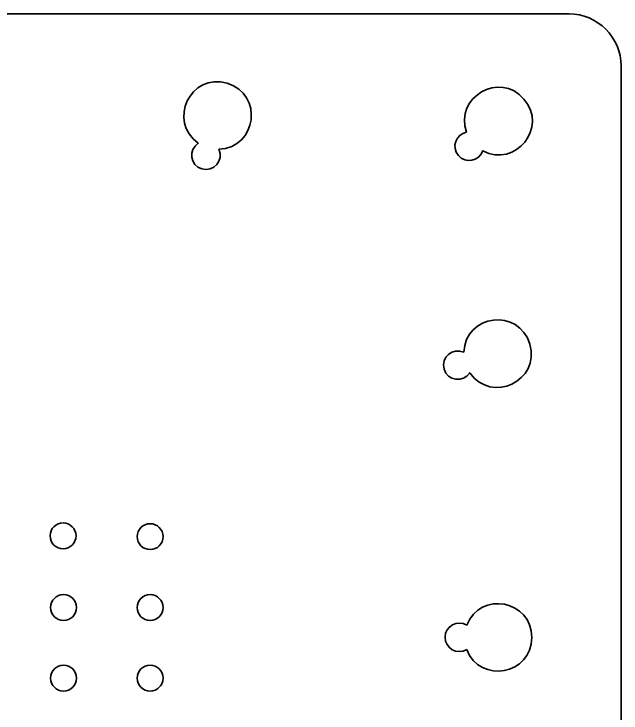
# Model space of a CAD drawing. Header units: millimetres. Extents: x -142 to 80, y -99 to 99.
# Drawn here: x -113.45 to -90.03, y 52.39 to 79.36 of the extents above; entities that cross this region are included whole.
import ezdxf

# ---------------------------------------------------------------- set-up
doc = ezdxf.new("R2010")
doc.units = ezdxf.units.MM
doc.header["$MEASUREMENT"] = 0
doc.layers.add('Default', color=7, linetype='Continuous')
doc.layers.add('Layer 1', color=7, linetype='Continuous')

msp = doc.modelspace()

# ---------------------------------------------------------------- linework, layer by layer
at = {"layer": 'Default', "color": 5, "lineweight": 35}
for points in [[(-92.0285, 79.3601), (-92.0285, 79.3601), (-140.4711, 79.3601), (-140.4711, 79.3601)], [(-90.0285, 33.4796), (-90.0285, 33.4796), (-90.0285, 77.3602), (-90.0285, 77.3602)]]:
    msp.add_open_spline(points, degree=3, dxfattribs=at)
msp.add_open_spline([(-90.0285, 77.3602), (-90.0285, 77.8905), (-90.2392, 78.3992), (-90.6143, 78.7743), (-90.6143, 78.7743), (-90.9894, 79.1494), (-91.4981, 79.3601), (-92.0285, 79.3601)], degree=3, knots=[0, 0, 0, 0, 0.3333333, 0.3333333, 0.3333333, 0.3333333, 1, 1, 1, 1], dxfattribs=at)
at = {"layer": 'Layer 1', "color": 5, "lineweight": 35}
for points, knots in [([(-95.9848, 74.7989), (-96.4593, 76.1546), (-94.7088, 77.165), (-93.7722, 76.076), (-93.7722, 76.076), (-92.8356, 74.987), (-94.0965, 73.4073), (-95.366, 74.0794), (-95.366, 74.0794), (-95.5039, 73.6774), (-96.0261, 73.577), (-96.3033, 73.8991), (-96.3033, 73.8991), (-96.5804, 74.2214), (-96.4029, 74.7227), (-95.9848, 74.7989)], [0, 0, 0, 0, 0.2, 0.2, 0.2, 0.2, 0.4, 0.4, 0.4, 0.4, 0.6, 0.6, 0.6, 0.6, 1, 1, 1, 1]), ([(-105.543, 74.1412), (-105.3437, 73.7122), (-105.7431, 73.2484), (-106.1969, 73.3818), (-106.1969, 73.3818), (-106.6508, 73.5151), (-106.7357, 74.1213), (-106.3359, 74.3742), (-106.3359, 74.3742), (-107.5442, 75.2175), (-106.639, 77.103), (-105.2253, 76.6875), (-105.2253, 76.6875), (-103.8117, 76.272), (-104.0706, 74.1966), (-105.543, 74.1412)], [0, 0, 0, 0, 0.2, 0.2, 0.2, 0.2, 0.4, 0.4, 0.4, 0.4, 0.6, 0.6, 0.6, 0.6, 1, 1, 1, 1]), ([(-96.0935, 66.3063), (-96.5219, 66.5068), (-96.9868, 66.1087), (-96.8547, 65.6544), (-96.8547, 65.6544), (-96.7225, 65.2002), (-96.1167, 65.1137), (-95.8626, 65.5127), (-95.8626, 65.5127), (-95.0227, 64.3022), (-93.1347, 65.2022), (-93.5463, 66.617), (-93.5463, 66.617), (-93.9579, 68.0318), (-96.034, 67.7785), (-96.0935, 66.3063)], [0, 0, 0, 0, 0.2, 0.2, 0.2, 0.2, 0.4, 0.4, 0.4, 0.4, 0.6, 0.6, 0.6, 0.6, 1, 1, 1, 1]), ([(-111.0545, 59.2199), (-111.0545, 59.496), (-111.2784, 59.7199), (-111.5545, 59.7199), (-111.5545, 59.7199), (-111.8306, 59.7199), (-112.0545, 59.496), (-112.0545, 59.2199), (-112.0545, 59.2199), (-112.0545, 58.9437), (-111.8306, 58.7199), (-111.5545, 58.7199), (-111.5545, 58.7199), (-111.2784, 58.7199), (-111.0545, 58.9437), (-111.0545, 59.2199)], [0, 0, 0, 0, 0.2, 0.2, 0.2, 0.2, 0.4, 0.4, 0.4, 0.4, 0.6, 0.6, 0.6, 0.6, 1, 1, 1, 1]), ([(-107.6943, 59.1918), (-107.6943, 59.4679), (-107.9181, 59.6917), (-108.1943, 59.6917), (-108.1943, 59.6917), (-108.4704, 59.6917), (-108.6942, 59.4679), (-108.6942, 59.1918), (-108.6942, 59.1918), (-108.6942, 58.9156), (-108.4704, 58.6917), (-108.1943, 58.6917), (-108.1943, 58.6917), (-107.9181, 58.6917), (-107.6943, 58.9156), (-107.6943, 59.1918)], [0, 0, 0, 0, 0.2, 0.2, 0.2, 0.2, 0.4, 0.4, 0.4, 0.4, 0.6, 0.6, 0.6, 0.6, 1, 1, 1, 1]), ([(-111.0346, 56.4563), (-111.0346, 56.7324), (-111.2584, 56.9563), (-111.5346, 56.9563), (-111.5346, 56.9563), (-111.8107, 56.9563), (-112.0346, 56.7324), (-112.0346, 56.4563), (-112.0346, 56.4563), (-112.0346, 56.1801), (-111.8107, 55.9563), (-111.5346, 55.9563), (-111.5346, 55.9563), (-111.2584, 55.9563), (-111.0346, 56.1801), (-111.0346, 56.4563)], [0, 0, 0, 0, 0.2, 0.2, 0.2, 0.2, 0.4, 0.4, 0.4, 0.4, 0.6, 0.6, 0.6, 0.6, 1, 1, 1, 1]), ([(-107.6943, 56.4563), (-107.6943, 56.7324), (-107.9181, 56.9563), (-108.1943, 56.9563), (-108.1943, 56.9563), (-108.4704, 56.9563), (-108.6942, 56.7324), (-108.6942, 56.4563), (-108.6942, 56.4563), (-108.6942, 56.1801), (-108.4704, 55.9563), (-108.1943, 55.9563), (-108.1943, 55.9563), (-107.9181, 55.9563), (-107.6943, 56.1801), (-107.6943, 56.4563)], [0, 0, 0, 0, 0.2, 0.2, 0.2, 0.2, 0.4, 0.4, 0.4, 0.4, 0.6, 0.6, 0.6, 0.6, 1, 1, 1, 1]), ([(-95.9832, 54.836), (-95.4661, 53.4932), (-93.4739, 53.8607), (-93.47, 55.2995), (-93.47, 55.2995), (-93.4661, 56.7385), (-95.4563, 57.1168), (-95.9806, 55.7769)], [0, 0, 0, 0, 0.3333333, 0.3333333, 0.3333333, 0.3333333, 1, 1, 1, 1]), ([(-95.9806, 55.7769), (-96.3465, 55.9999), (-96.8157, 55.7373), (-96.8168, 55.3087), (-96.8168, 55.3087), (-96.818, 54.8802), (-96.3503, 54.6149), (-95.9832, 54.836)], [0, 0, 0, 0, 0.3333333, 0.3333333, 0.3333333, 0.3333333, 1, 1, 1, 1]), ([(-111.0346, 53.7328), (-111.0346, 54.009), (-111.2584, 54.2329), (-111.5346, 54.2329), (-111.5346, 54.2329), (-111.8107, 54.2329), (-112.0346, 54.009), (-112.0346, 53.7328), (-112.0346, 53.7328), (-112.0346, 53.4567), (-111.8107, 53.2328), (-111.5346, 53.2328), (-111.5346, 53.2328), (-111.2584, 53.2328), (-111.0346, 53.4567), (-111.0346, 53.7328)], [0, 0, 0, 0, 0.2, 0.2, 0.2, 0.2, 0.4, 0.4, 0.4, 0.4, 0.6, 0.6, 0.6, 0.6, 1, 1, 1, 1]), ([(-107.6943, 53.7328), (-107.6943, 54.009), (-107.9181, 54.2329), (-108.1943, 54.2329), (-108.1943, 54.2329), (-108.4704, 54.2329), (-108.6942, 54.009), (-108.6942, 53.7328), (-108.6942, 53.7328), (-108.6942, 53.4567), (-108.4704, 53.2328), (-108.1943, 53.2328), (-108.1943, 53.2328), (-107.9181, 53.2328), (-107.6943, 53.4567), (-107.6943, 53.7328)], [0, 0, 0, 0, 0.2, 0.2, 0.2, 0.2, 0.4, 0.4, 0.4, 0.4, 0.6, 0.6, 0.6, 0.6, 1, 1, 1, 1])]:
    msp.add_open_spline(points, degree=3, knots=knots, dxfattribs=at)

doc.saveas('drawing.dxf')
